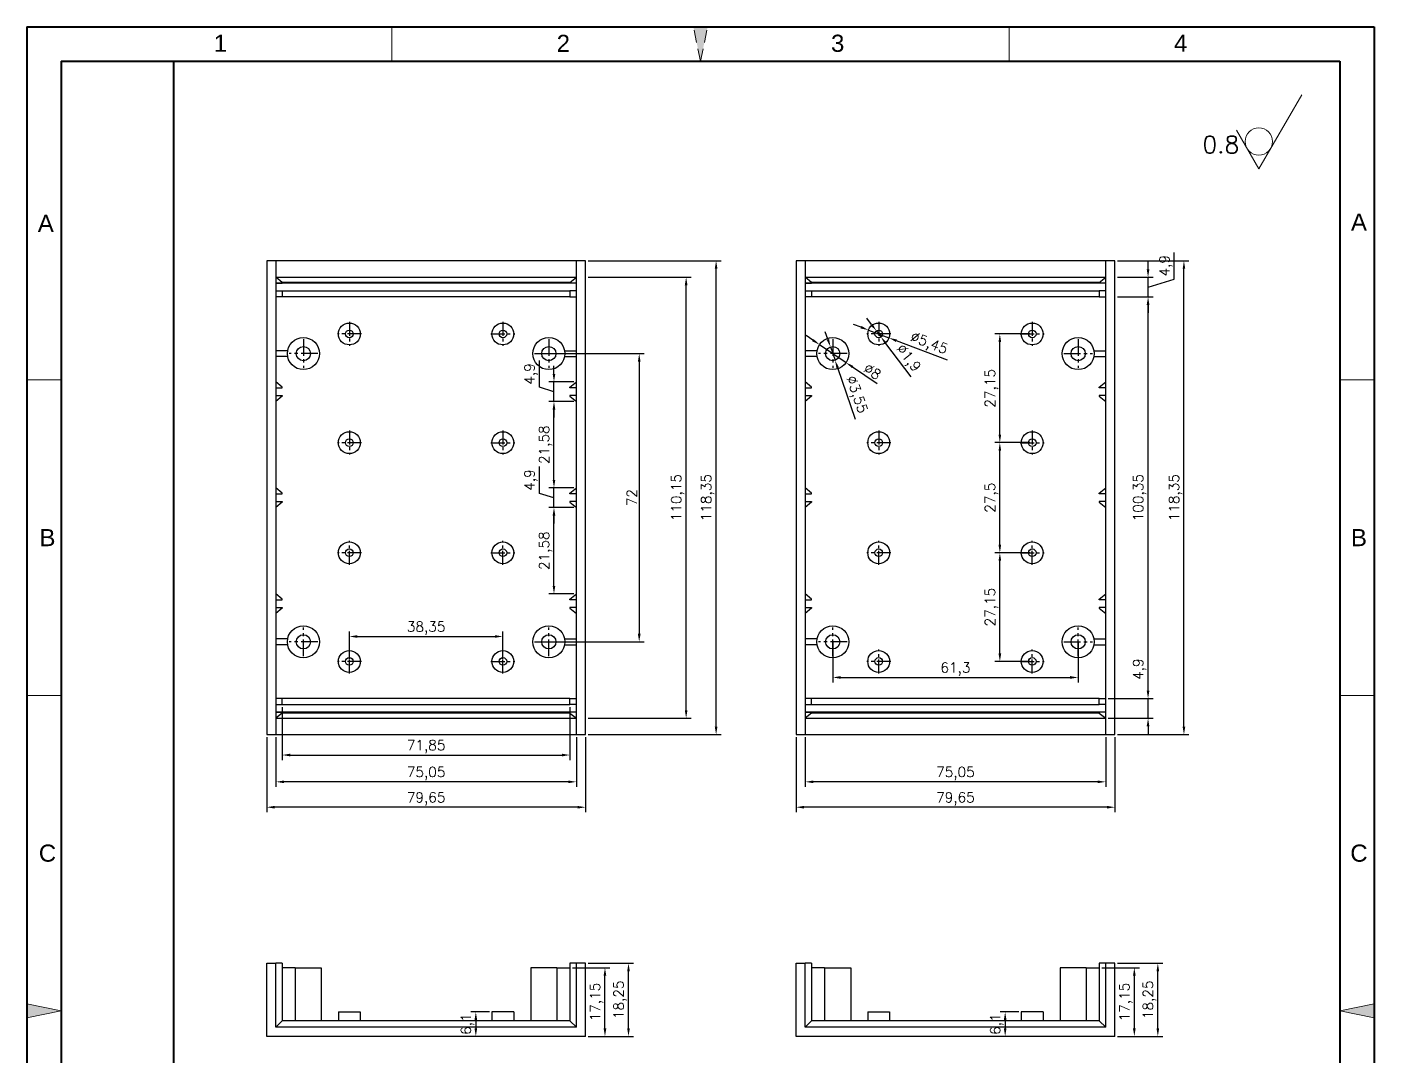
# Model space of a CAD drawing. Header units: millimetres. Extents: x 30172 to 30508, y -471 to 20.
# Drawn here: x 30171.6 to 30508.1, y -236.8 to 20.3 of the extents above; entities that cross this region are included whole.
import ezdxf
from ezdxf.enums import TextEntityAlignment as Align

# ---------------------------------------------------------------- set-up
doc = ezdxf.new("R2010")
doc.units = ezdxf.units.MM
for name, pattern in [('ACAD_ISO10W100', [18, 12, -3, 0, -3]), ('CENTER', [50.8, 31.75, -6.35, 6.35, -6.35]), ('HIDDEN2', [4.7625, 3.175, -1.5875])]:
    doc.linetypes.add(name, pattern=pattern)
for name, color, linetype, lineweight in [('dim', 82, 'Continuous', 9), ('图层1', 7, 'ACAD_ISO10W100', 15), ('图层4', 7, 'Continuous', 40), ('图层5', 7, 'HIDDEN2', 15), ('细实线', 3, 'Continuous', 18)]:
    doc.layers.add(name, color=color, linetype=linetype, lineweight=lineweight)
doc.layers.add('尺寸线', color=7, linetype='Continuous')
doc.styles.get("Standard").update_dxf_attribs({"font": 'txt', "bigfont": 'gbcbig.shx'})
doc.styles.add('样式 3', font='arial.ttf', dxfattribs={"height": 3.8})
doc.dimstyles.new('ISO-25', dxfattribs={"dimtxt": 2.5, "dimasz": 2.5, "dimexe": 1.25, "dimexo": 0.625, "dimtad": 1, "dimtxsty": 'Standard', "dimcen": 2.5, "dimadec": 0, "dimazin": 0, "dimtfac": 1, "dimtmove": 0, "dimatfit": 3, "dimfxl": 0, "dimarcsym": 0})

# ---------------------------------------------------------------- blocks, each defined once
blk = doc.blocks.new('*D2225')
at = {"layer": 'Defpoints', "color": 0, "transparency": 16777216}
for p in [(30311.17, -38.16), (30343.78, -38.16), (30311.17, -156.51)]:
    blk.add_point(p, dxfattribs=at)
at = {"layer": 'dim', "color": 0, "lineweight": -2, "transparency": 16777216}
for p, q in [((30311.8, -38.16), (30345.03, -38.16)), ((30343.78, -154.51), (30343.78, -40.16)), ((30311.8, -156.51), (30345.03, -156.51))]:
    blk.add_line(p, q, dxfattribs=at)
at = {"layer": 'dim', "color": 0, "transparency": 16777216}
for points in [[(30343.44, -40.16), (30344.11, -40.16), (30343.78, -38.16)], [(30343.44, -154.51), (30344.11, -154.51), (30343.78, -156.51)]]:
    blk.add_solid(points, dxfattribs=at)
at = {"layer": 'dim', "color": 0, "transparency": 16777216, "insert": (30341.69, -97.33), "char_height": 2.5, "attachment_point": 5, "rotation": 90}
blk.add_mtext('118,35', dxfattribs=at)
blk = doc.blocks.new('*D2230')
at = {"layer": 'Defpoints', "color": 0, "transparency": 16777216}
for p in [(30231.52, -156.51), (30311.17, -156.51), (30231.52, -174.64)]:
    blk.add_point(p, dxfattribs=at)
at = {"layer": 'dim', "color": 0, "lineweight": -2, "transparency": 16777216}
for p, q in [((30231.52, -157.13), (30231.52, -175.89)), ((30311.17, -157.13), (30311.17, -175.89)), ((30309.17, -174.64), (30233.52, -174.64))]:
    blk.add_line(p, q, dxfattribs=at)
at = {"layer": 'dim', "color": 0, "transparency": 16777216}
for points in [[(30233.52, -174.31), (30233.52, -174.98), (30231.52, -174.64)], [(30309.17, -174.31), (30309.17, -174.98), (30311.17, -174.64)]]:
    blk.add_solid(points, dxfattribs=at)
at = {"layer": 'dim', "color": 0, "transparency": 16777216, "insert": (30271.35, -172.56), "char_height": 2.5, "attachment_point": 5}
blk.add_mtext('79,65', dxfattribs=at)
blk = doc.blocks.new('*D2231')
at = {"layer": 'Defpoints', "color": 0, "transparency": 16777216}
for p in [(30233.82, -156.51), (30308.87, -156.51), (30233.82, -168.3)]:
    blk.add_point(p, dxfattribs=at)
at = {"layer": 'dim', "color": 0, "lineweight": -2, "transparency": 16777216}
for p, q in [((30233.82, -157.13), (30233.82, -169.55)), ((30308.87, -157.13), (30308.87, -169.55)), ((30306.87, -168.3), (30235.82, -168.3))]:
    blk.add_line(p, q, dxfattribs=at)
at = {"layer": 'dim', "color": 0, "transparency": 16777216}
for points in [[(30235.82, -167.97), (30235.82, -168.63), (30233.82, -168.3)], [(30306.87, -167.97), (30306.87, -168.63), (30308.87, -168.3)]]:
    blk.add_solid(points, dxfattribs=at)
at = {"layer": 'dim', "color": 0, "transparency": 16777216, "insert": (30271.35, -166.22), "char_height": 2.5, "attachment_point": 5}
blk.add_mtext('75,05', dxfattribs=at)
blk = doc.blocks.new('*D2234')
at = {"layer": 'Defpoints', "color": 0, "transparency": 16777216}
for p in [(30311.17, -213.63), (30321.89, -213.63), (30311.17, -231.88)]:
    blk.add_point(p, dxfattribs=at)
at = {"layer": 'dim', "color": 0, "lineweight": -2, "transparency": 16777216}
for p, q in [((30311.8, -213.63), (30323.14, -213.63)), ((30321.89, -229.88), (30321.89, -215.63)), ((30311.8, -231.88), (30323.14, -231.88))]:
    blk.add_line(p, q, dxfattribs=at)
at = {"layer": 'dim', "color": 0, "transparency": 16777216}
for points in [[(30321.56, -215.63), (30322.23, -215.63), (30321.89, -213.63)], [(30321.56, -229.88), (30322.23, -229.88), (30321.89, -231.88)]]:
    blk.add_solid(points, dxfattribs=at)
at = {"layer": 'dim', "color": 0, "transparency": 16777216, "insert": (30319.81, -222.75), "char_height": 2.5, "attachment_point": 5, "rotation": 90}
blk.add_mtext('18,25', dxfattribs=at)
blk = doc.blocks.new('*D2235')
at = {"layer": 'Defpoints', "color": 0, "transparency": 16777216}
for p in [(30307.27, -214.73), (30316.02, -214.73), (30311.17, -231.88)]:
    blk.add_point(p, dxfattribs=at)
at = {"layer": 'dim', "color": 0, "lineweight": -2, "transparency": 16777216}
for p, q in [((30307.9, -214.73), (30317.27, -214.73)), ((30316.02, -229.88), (30316.02, -216.73)), ((30311.8, -231.88), (30317.27, -231.88))]:
    blk.add_line(p, q, dxfattribs=at)
at = {"layer": 'dim', "color": 0, "transparency": 16777216}
for points in [[(30315.68, -216.73), (30316.35, -216.73), (30316.02, -214.73)], [(30315.68, -229.88), (30316.35, -229.88), (30316.02, -231.88)]]:
    blk.add_solid(points, dxfattribs=at)
at = {"layer": 'dim', "color": 0, "transparency": 16777216, "insert": (30313.93, -223.3), "char_height": 2.5, "attachment_point": 5, "rotation": 90}
blk.add_mtext('17,15', dxfattribs=at)
blk = doc.blocks.new('*D2236')
at = {"layer": 'Defpoints', "color": 0, "transparency": 16777216}
for p in [(30287.8, -225.78), (30283.76, -231.88), (30287.8, -231.88)]:
    blk.add_point(p, dxfattribs=at)
at = {"layer": 'dim', "color": 0, "lineweight": -2, "transparency": 16777216}
for p, q in [((30287.17, -225.78), (30282.51, -225.78)), ((30283.76, -227.78), (30283.76, -229.88)), ((30287.17, -231.88), (30282.51, -231.88))]:
    blk.add_line(p, q, dxfattribs=at)
at = {"layer": 'dim', "color": 0, "transparency": 16777216}
for points in [[(30283.43, -227.78), (30284.09, -227.78), (30283.76, -225.78)], [(30283.43, -229.88), (30284.09, -229.88), (30283.76, -231.88)]]:
    blk.add_solid(points, dxfattribs=at)
at = {"layer": 'dim', "color": 0, "transparency": 16777216, "insert": (30281.68, -228.83), "char_height": 2.5, "attachment_point": 5, "rotation": 90}
blk.add_mtext('6,1', dxfattribs=at)
blk = doc.blocks.new('*D2268')
at = {"layer": 'Defpoints', "color": 0, "transparency": 16777216}
for p in [(30443.39, -38.16), (30460.63, -38.16), (30443.39, -156.51)]:
    blk.add_point(p, dxfattribs=at)
at = {"layer": 'dim', "color": 0, "lineweight": -2, "transparency": 16777216}
for p, q in [((30444.01, -38.16), (30461.88, -38.16)), ((30460.63, -154.51), (30460.63, -40.16)), ((30444.01, -156.51), (30461.88, -156.51))]:
    blk.add_line(p, q, dxfattribs=at)
at = {"layer": 'dim', "color": 0, "transparency": 16777216}
for points in [[(30460.3, -40.16), (30460.96, -40.16), (30460.63, -38.16)], [(30460.3, -154.51), (30460.96, -154.51), (30460.63, -156.51)]]:
    blk.add_solid(points, dxfattribs=at)
at = {"layer": 'dim', "color": 0, "transparency": 16777216, "insert": (30458.55, -97.33), "char_height": 2.5, "attachment_point": 5, "rotation": 90}
blk.add_mtext('118,35', dxfattribs=at)
blk = doc.blocks.new('*D2265')
at = {"layer": 'Defpoints', "color": 0, "transparency": 16777216}
for p in [(30414.65, -111.08), (30422.74, -111.08), (30422.74, -138.23)]:
    blk.add_point(p, dxfattribs=at)
at = {"layer": 'dim', "color": 0, "lineweight": -2, "transparency": 16777216}
for p, q in [((30422.11, -111.08), (30413.4, -111.08)), ((30414.65, -136.23), (30414.65, -113.08)), ((30422.11, -138.23), (30413.4, -138.23))]:
    blk.add_line(p, q, dxfattribs=at)
at = {"layer": 'dim', "color": 0, "transparency": 16777216}
for points in [[(30414.32, -113.08), (30414.98, -113.08), (30414.65, -111.08)], [(30414.32, -136.23), (30414.98, -136.23), (30414.65, -138.23)]]:
    blk.add_solid(points, dxfattribs=at)
at = {"layer": 'dim', "color": 0, "transparency": 16777216, "insert": (30412.57, -124.66), "char_height": 2.5, "attachment_point": 5, "rotation": 90}
blk.add_mtext('27,15', dxfattribs=at)
blk = doc.blocks.new('*D2269')
at = {"layer": 'Defpoints', "color": 0, "transparency": 16777216}
for p in [(30363.74, -156.51), (30443.39, -156.51), (30363.74, -174.64)]:
    blk.add_point(p, dxfattribs=at)
at = {"layer": 'dim', "color": 0, "lineweight": -2, "transparency": 16777216}
for p, q in [((30363.74, -157.13), (30363.74, -175.89)), ((30443.39, -157.13), (30443.39, -175.89)), ((30441.39, -174.64), (30365.74, -174.64))]:
    blk.add_line(p, q, dxfattribs=at)
at = {"layer": 'dim', "color": 0, "transparency": 16777216}
for points in [[(30365.74, -174.31), (30365.74, -174.98), (30363.74, -174.64)], [(30441.39, -174.31), (30441.39, -174.98), (30443.39, -174.64)]]:
    blk.add_solid(points, dxfattribs=at)
at = {"layer": 'dim', "color": 0, "transparency": 16777216, "insert": (30403.56, -172.56), "char_height": 2.5, "attachment_point": 5}
blk.add_mtext('79,65', dxfattribs=at)
blk = doc.blocks.new('*D2266')
at = {"layer": 'Defpoints', "color": 0, "transparency": 16777216}
for p in [(30366.04, -156.51), (30441.09, -156.51), (30366.04, -168.3)]:
    blk.add_point(p, dxfattribs=at)
at = {"layer": 'dim', "color": 0, "lineweight": -2, "transparency": 16777216}
for p, q in [((30366.04, -157.13), (30366.04, -169.55)), ((30441.09, -157.13), (30441.09, -169.55)), ((30439.09, -168.3), (30368.04, -168.3))]:
    blk.add_line(p, q, dxfattribs=at)
at = {"layer": 'dim', "color": 0, "transparency": 16777216}
for points in [[(30368.04, -167.97), (30368.04, -168.63), (30366.04, -168.3)], [(30439.09, -167.97), (30439.09, -168.63), (30441.09, -168.3)]]:
    blk.add_solid(points, dxfattribs=at)
at = {"layer": 'dim', "color": 0, "transparency": 16777216, "insert": (30403.56, -166.22), "char_height": 2.5, "attachment_point": 5}
blk.add_mtext('75,05', dxfattribs=at)
blk = doc.blocks.new('*D2267')
at = {"layer": 'Defpoints', "color": 0, "transparency": 16777216}
for p in [(30372.91, -132.71), (30434.21, -132.71), (30434.21, -142.23)]:
    blk.add_point(p, dxfattribs=at)
at = {"layer": 'dim', "color": 0, "lineweight": -2, "transparency": 16777216}
for p, q in [((30372.91, -133.33), (30372.91, -143.48)), ((30434.21, -133.33), (30434.21, -143.48)), ((30374.91, -142.23), (30432.21, -142.23))]:
    blk.add_line(p, q, dxfattribs=at)
at = {"layer": 'dim', "color": 0, "transparency": 16777216}
for points in [[(30374.91, -141.89), (30374.91, -142.56), (30372.91, -142.23)], [(30432.21, -141.89), (30432.21, -142.56), (30434.21, -142.23)]]:
    blk.add_solid(points, dxfattribs=at)
at = {"layer": 'dim', "color": 0, "transparency": 16777216, "insert": (30403.56, -140.14), "char_height": 2.5, "attachment_point": 5}
blk.add_mtext('61,3', dxfattribs=at)
blk = doc.blocks.new('*D2270')
at = {"layer": 'Defpoints', "color": 0, "transparency": 16777216}
for p in [(30443.39, -213.63), (30454.11, -213.63), (30443.39, -231.88)]:
    blk.add_point(p, dxfattribs=at)
at = {"layer": 'dim', "color": 0, "lineweight": -2, "transparency": 16777216}
for p, q in [((30444.01, -213.63), (30455.36, -213.63)), ((30454.11, -229.88), (30454.11, -215.63)), ((30444.01, -231.88), (30455.36, -231.88))]:
    blk.add_line(p, q, dxfattribs=at)
at = {"layer": 'dim', "color": 0, "transparency": 16777216}
for points in [[(30453.78, -215.63), (30454.44, -215.63), (30454.11, -213.63)], [(30453.78, -229.88), (30454.44, -229.88), (30454.11, -231.88)]]:
    blk.add_solid(points, dxfattribs=at)
at = {"layer": 'dim', "color": 0, "transparency": 16777216, "insert": (30452.03, -222.75), "char_height": 2.5, "attachment_point": 5, "rotation": 90}
blk.add_mtext('18,25', dxfattribs=at)
blk = doc.blocks.new('*D2271')
at = {"layer": 'Defpoints', "color": 0, "transparency": 16777216}
for p in [(30439.49, -214.73), (30448.24, -214.73), (30443.39, -231.88)]:
    blk.add_point(p, dxfattribs=at)
at = {"layer": 'dim', "color": 0, "lineweight": -2, "transparency": 16777216}
for p, q in [((30440.11, -214.73), (30449.49, -214.73)), ((30448.24, -229.88), (30448.24, -216.73)), ((30444.01, -231.88), (30449.49, -231.88))]:
    blk.add_line(p, q, dxfattribs=at)
at = {"layer": 'dim', "color": 0, "transparency": 16777216}
for points in [[(30447.9, -216.73), (30448.57, -216.73), (30448.24, -214.73)], [(30447.9, -229.88), (30448.57, -229.88), (30448.24, -231.88)]]:
    blk.add_solid(points, dxfattribs=at)
at = {"layer": 'dim', "color": 0, "transparency": 16777216, "insert": (30446.15, -223.3), "char_height": 2.5, "attachment_point": 5, "rotation": 90}
blk.add_mtext('17,15', dxfattribs=at)
blk = doc.blocks.new('*D2272')
at = {"layer": 'Defpoints', "color": 0, "transparency": 16777216}
for p in [(30420.01, -225.78), (30415.98, -231.88), (30420.01, -231.88)]:
    blk.add_point(p, dxfattribs=at)
at = {"layer": 'dim', "color": 0, "lineweight": -2, "transparency": 16777216}
for p, q in [((30419.39, -225.78), (30414.73, -225.78)), ((30415.98, -227.78), (30415.98, -229.88)), ((30419.39, -231.88), (30414.73, -231.88))]:
    blk.add_line(p, q, dxfattribs=at)
at = {"layer": 'dim', "color": 0, "transparency": 16777216}
for points in [[(30415.65, -227.78), (30416.31, -227.78), (30415.98, -225.78)], [(30415.65, -229.88), (30416.31, -229.88), (30415.98, -231.88)]]:
    blk.add_solid(points, dxfattribs=at)
at = {"layer": 'dim', "color": 0, "transparency": 16777216, "insert": (30413.9, -228.83), "char_height": 2.5, "attachment_point": 5, "rotation": 90}
blk.add_mtext('6,1', dxfattribs=at)
blk = doc.blocks.new('*D2369')
at = {"layer": 'Defpoints', "color": 0, "transparency": 16777216}
for p in [(30414.65, -83.58), (30422.74, -83.58), (30422.74, -111.08)]:
    blk.add_point(p, dxfattribs=at)
at = {"layer": 'dim', "color": 0, "lineweight": -2, "transparency": 16777216}
for p, q in [((30422.11, -83.58), (30413.4, -83.58)), ((30414.65, -109.08), (30414.65, -85.58)), ((30422.11, -111.08), (30413.4, -111.08))]:
    blk.add_line(p, q, dxfattribs=at)
at = {"layer": 'dim', "color": 0, "transparency": 16777216}
for points in [[(30414.32, -85.58), (30414.98, -85.58), (30414.65, -83.58)], [(30414.32, -109.08), (30414.98, -109.08), (30414.65, -111.08)]]:
    blk.add_solid(points, dxfattribs=at)
at = {"layer": 'dim', "color": 0, "transparency": 16777216, "insert": (30412.57, -97.33), "char_height": 2.5, "attachment_point": 5, "rotation": 90}
blk.add_mtext('27,5', dxfattribs=at)
blk = doc.blocks.new('*D2370')
at = {"layer": 'Defpoints', "color": 0, "transparency": 16777216}
for p in [(30414.65, -56.43), (30422.74, -56.43), (30422.74, -83.58)]:
    blk.add_point(p, dxfattribs=at)
at = {"layer": 'dim', "color": 0, "lineweight": -2, "transparency": 16777216}
for p, q in [((30422.11, -56.43), (30413.4, -56.43)), ((30414.65, -81.58), (30414.65, -58.43)), ((30422.11, -83.58), (30413.4, -83.58))]:
    blk.add_line(p, q, dxfattribs=at)
at = {"layer": 'dim', "color": 0, "transparency": 16777216}
for points in [[(30414.32, -58.43), (30414.98, -58.43), (30414.65, -56.43)], [(30414.32, -81.58), (30414.98, -81.58), (30414.65, -83.58)]]:
    blk.add_solid(points, dxfattribs=at)
at = {"layer": 'dim', "color": 0, "transparency": 16777216, "insert": (30412.57, -70.01), "char_height": 2.5, "attachment_point": 5, "rotation": 90}
blk.add_mtext('27,15', dxfattribs=at)
blk = doc.blocks.new('*D2371')
at = {"layer": 'Defpoints', "color": 0, "transparency": 16777216}
for p in [(30303.28, -99.78), (30308.87, -99.78), (30308.87, -121.36)]:
    blk.add_point(p, dxfattribs=at)
at = {"layer": 'dim', "color": 0, "lineweight": -2, "transparency": 16777216}
for p, q in [((30308.25, -99.78), (30302.03, -99.78)), ((30303.28, -119.36), (30303.28, -101.78)), ((30308.25, -121.36), (30302.03, -121.36))]:
    blk.add_line(p, q, dxfattribs=at)
at = {"layer": 'dim', "color": 0, "transparency": 16777216}
for points in [[(30302.95, -101.78), (30303.61, -101.78), (30303.28, -99.78)], [(30302.95, -119.36), (30303.61, -119.36), (30303.28, -121.36)]]:
    blk.add_solid(points, dxfattribs=at)
at = {"layer": 'dim', "color": 0, "transparency": 16777216, "insert": (30301.2, -110.57), "char_height": 2.5, "attachment_point": 5, "rotation": 90}
blk.add_mtext('21,58', dxfattribs=at)
blk = doc.blocks.new('*D2372')
at = {"layer": 'Defpoints', "color": 0, "transparency": 16777216}
for p in [(30303.28, -94.88), (30308.87, -94.88), (30308.87, -99.78)]:
    blk.add_point(p, dxfattribs=at)
at = {"layer": 'dim', "color": 0, "lineweight": -2, "transparency": 16777216}
for p, q in [((30299.63, -96.24), (30299.63, -89.57)), ((30303.28, -92.88), (30303.28, -90.88)), ((30303.28, -97.33), (30299.63, -96.24)), ((30308.25, -94.88), (30302.03, -94.88)), ((30303.28, -99.78), (30303.28, -94.88)), ((30303.28, -99.78), (30303.28, -94.88)), ((30308.25, -99.78), (30302.03, -99.78)), ((30303.28, -101.78), (30303.28, -103.78))]:
    blk.add_line(p, q, dxfattribs=at)
at = {"layer": 'dim', "color": 0, "transparency": 16777216}
for points in [[(30302.95, -92.88), (30303.61, -92.88), (30303.28, -94.88)], [(30302.95, -101.78), (30303.61, -101.78), (30303.28, -99.78)]]:
    blk.add_solid(points, dxfattribs=at)
at = {"layer": 'dim', "color": 0, "transparency": 16777216, "insert": (30297.55, -92.91), "char_height": 2.5, "attachment_point": 5, "rotation": 90}
blk.add_mtext('4,9', dxfattribs=at)
blk = doc.blocks.new('*D2373')
at = {"layer": 'Defpoints', "color": 0, "transparency": 16777216}
for p in [(30303.28, -73.31), (30308.87, -73.31), (30308.87, -94.88)]:
    blk.add_point(p, dxfattribs=at)
at = {"layer": 'dim', "color": 0, "lineweight": -2, "transparency": 16777216}
for p, q in [((30308.25, -73.31), (30302.03, -73.31)), ((30303.28, -92.88), (30303.28, -75.31)), ((30308.25, -94.88), (30302.03, -94.88))]:
    blk.add_line(p, q, dxfattribs=at)
at = {"layer": 'dim', "color": 0, "transparency": 16777216}
for points in [[(30302.95, -75.31), (30303.61, -75.31), (30303.28, -73.31)], [(30302.95, -92.88), (30303.61, -92.88), (30303.28, -94.88)]]:
    blk.add_solid(points, dxfattribs=at)
at = {"layer": 'dim', "color": 0, "transparency": 16777216, "insert": (30301.2, -84.1), "char_height": 2.5, "attachment_point": 5, "rotation": 90}
blk.add_mtext('21,58', dxfattribs=at)
blk = doc.blocks.new('*D2374')
at = {"layer": 'Defpoints', "color": 0, "transparency": 16777216}
for p in [(30303.28, -68.41), (30308.87, -68.41), (30308.87, -73.31)]:
    blk.add_point(p, dxfattribs=at)
at = {"layer": 'dim', "color": 0, "lineweight": -2, "transparency": 16777216}
for p, q in [((30299.63, -69.76), (30299.63, -63.1)), ((30303.28, -66.41), (30303.28, -64.41)), ((30303.28, -70.86), (30299.63, -69.76)), ((30308.25, -68.41), (30302.03, -68.41)), ((30303.28, -73.31), (30303.28, -68.41)), ((30303.28, -73.31), (30303.28, -68.41)), ((30308.25, -73.31), (30302.03, -73.31)), ((30303.28, -75.31), (30303.28, -77.31))]:
    blk.add_line(p, q, dxfattribs=at)
at = {"layer": 'dim', "color": 0, "transparency": 16777216}
for points in [[(30302.95, -66.41), (30303.61, -66.41), (30303.28, -68.41)], [(30302.95, -75.31), (30303.61, -75.31), (30303.28, -73.31)]]:
    blk.add_solid(points, dxfattribs=at)
at = {"layer": 'dim', "color": 0, "transparency": 16777216, "insert": (30297.55, -66.43), "char_height": 2.5, "attachment_point": 5, "rotation": 90}
blk.add_mtext('4,9', dxfattribs=at)
blk = doc.blocks.new('*D2375')
at = {"layer": 'Defpoints', "color": 0, "transparency": 16777216}
for p in [(30290.52, -131.99), (30252.17, -138.23), (30290.52, -138.23)]:
    blk.add_point(p, dxfattribs=at)
at = {"layer": 'dim', "color": 0, "lineweight": -2, "transparency": 16777216}
for p, q in [((30252.17, -137.61), (30252.17, -130.74)), ((30290.52, -137.61), (30290.52, -130.74)), ((30254.17, -131.99), (30288.52, -131.99))]:
    blk.add_line(p, q, dxfattribs=at)
at = {"layer": 'dim', "color": 0, "transparency": 16777216}
for points in [[(30254.17, -131.66), (30254.17, -132.33), (30252.17, -131.99)], [(30288.52, -131.66), (30288.52, -132.33), (30290.52, -131.99)]]:
    blk.add_solid(points, dxfattribs=at)
at = {"layer": 'dim', "color": 0, "transparency": 16777216, "insert": (30271.35, -129.91), "char_height": 2.5, "attachment_point": 5}
blk.add_mtext('38,35', dxfattribs=at)
blk = doc.blocks.new('*D2376')
at = {"layer": 'Defpoints', "color": 0, "transparency": 16777216}
for p in [(30311.17, -42.26), (30336.29, -42.26), (30311.17, -152.41)]:
    blk.add_point(p, dxfattribs=at)
at = {"layer": 'dim', "color": 0, "lineweight": -2, "transparency": 16777216}
for p, q in [((30311.8, -42.26), (30337.54, -42.26)), ((30336.29, -150.41), (30336.29, -44.26)), ((30311.8, -152.41), (30337.54, -152.41))]:
    blk.add_line(p, q, dxfattribs=at)
at = {"layer": 'dim', "color": 0, "transparency": 16777216}
for points in [[(30335.96, -44.26), (30336.63, -44.26), (30336.29, -42.26)], [(30335.96, -150.41), (30336.63, -150.41), (30336.29, -152.41)]]:
    blk.add_solid(points, dxfattribs=at)
at = {"layer": 'dim', "color": 0, "transparency": 16777216, "insert": (30334.21, -97.33), "char_height": 2.5, "attachment_point": 5, "rotation": 90}
blk.add_mtext('110,15', dxfattribs=at)
blk = doc.blocks.new('*D2377')
at = {"layer": 'Defpoints', "color": 0, "transparency": 16777216}
for p in [(30302, -61.33), (30302, -133.33), (30324.57, -133.33)]:
    blk.add_point(p, dxfattribs=at)
at = {"layer": 'dim', "color": 0, "lineweight": -2, "transparency": 16777216}
for p, q in [((30302.62, -61.33), (30325.82, -61.33)), ((30324.57, -63.33), (30324.57, -131.33)), ((30302.62, -133.33), (30325.82, -133.33))]:
    blk.add_line(p, q, dxfattribs=at)
at = {"layer": 'dim', "color": 0, "transparency": 16777216}
for points in [[(30324.24, -63.33), (30324.91, -63.33), (30324.57, -61.33)], [(30324.24, -131.33), (30324.91, -131.33), (30324.57, -133.33)]]:
    blk.add_solid(points, dxfattribs=at)
at = {"layer": 'dim', "color": 0, "transparency": 16777216, "insert": (30322.7, -97.33), "char_height": 2.5, "attachment_point": 5, "rotation": 90}
blk.add_mtext('72', dxfattribs=at)
blk = doc.blocks.new('*D2378')
at = {"layer": 'Defpoints', "color": 0, "transparency": 16777216}
for p in [(30235.42, -149.01), (30307.27, -149.01), (30307.27, -161.6)]:
    blk.add_point(p, dxfattribs=at)
at = {"layer": 'dim', "color": 0, "lineweight": -2, "transparency": 16777216}
for p, q in [((30235.42, -149.63), (30235.42, -162.85)), ((30307.27, -149.63), (30307.27, -162.85)), ((30237.42, -161.6), (30305.27, -161.6))]:
    blk.add_line(p, q, dxfattribs=at)
at = {"layer": 'dim', "color": 0, "transparency": 16777216}
for points in [[(30237.42, -161.27), (30237.42, -161.94), (30235.42, -161.6)], [(30305.27, -161.27), (30305.27, -161.94), (30307.27, -161.6)]]:
    blk.add_solid(points, dxfattribs=at)
at = {"layer": 'dim', "color": 0, "transparency": 16777216, "insert": (30271.35, -159.52), "char_height": 2.5, "attachment_point": 5}
blk.add_mtext('71,85', dxfattribs=at)
blk = doc.blocks.new('*D2379')
at = {"layer": 'Defpoints', "color": 0, "transparency": 16777216}
for p in [(30441.09, -147.51), (30451.67, -147.51), (30441.09, -152.41)]:
    blk.add_point(p, dxfattribs=at)
at = {"layer": 'dim', "color": 0, "lineweight": -2, "transparency": 16777216}
for p, q in [((30451.67, -145.51), (30451.67, -136.84)), ((30441.71, -147.51), (30452.92, -147.51)), ((30451.67, -152.41), (30451.67, -147.51)), ((30441.71, -152.41), (30452.92, -152.41)), ((30451.67, -154.41), (30451.67, -156.41))]:
    blk.add_line(p, q, dxfattribs=at)
at = {"layer": 'dim', "color": 0, "transparency": 16777216}
for points in [[(30451.33, -145.51), (30452, -145.51), (30451.67, -147.51)], [(30451.33, -154.41), (30452, -154.41), (30451.67, -152.41)]]:
    blk.add_solid(points, dxfattribs=at)
at = {"layer": 'dim', "color": 0, "transparency": 16777216, "insert": (30449.58, -140.17), "char_height": 2.5, "attachment_point": 5, "rotation": 90}
blk.add_mtext('4,9', dxfattribs=at)
blk = doc.blocks.new('*D2380')
at = {"layer": 'Defpoints', "color": 0, "transparency": 16777216}
for p in [(30443.39, -47.16), (30451.67, -47.16), (30441.09, -147.51)]:
    blk.add_point(p, dxfattribs=at)
at = {"layer": 'dim', "color": 0, "lineweight": -2, "transparency": 16777216}
for p, q in [((30444.01, -47.16), (30452.92, -47.16)), ((30451.67, -145.51), (30451.67, -49.16)), ((30441.71, -147.51), (30452.92, -147.51))]:
    blk.add_line(p, q, dxfattribs=at)
at = {"layer": 'dim', "color": 0, "transparency": 16777216}
for points in [[(30451.33, -49.16), (30452, -49.16), (30451.67, -47.16)], [(30451.33, -145.51), (30452, -145.51), (30451.67, -147.51)]]:
    blk.add_solid(points, dxfattribs=at)
at = {"layer": 'dim', "color": 0, "transparency": 16777216, "insert": (30449.58, -97.33), "char_height": 2.5, "attachment_point": 5, "rotation": 90}
blk.add_mtext('100,35', dxfattribs=at)
blk = doc.blocks.new('*D2381')
at = {"layer": 'Defpoints', "color": 0, "transparency": 16777216}
for p in [(30443.39, -42.26), (30451.67, -42.26), (30443.39, -47.16)]:
    blk.add_point(p, dxfattribs=at)
at = {"layer": 'dim', "color": 0, "lineweight": -2, "transparency": 16777216}
for p, q in [((30458.23, -42.74), (30458.23, -36.07)), ((30451.67, -40.26), (30451.67, -38.26)), ((30444.01, -42.26), (30452.92, -42.26)), ((30451.67, -47.16), (30451.67, -42.26)), ((30451.67, -47.16), (30451.67, -42.26)), ((30451.67, -44.71), (30458.23, -42.74)), ((30444.01, -47.16), (30452.92, -47.16)), ((30451.67, -49.16), (30451.67, -51.16))]:
    blk.add_line(p, q, dxfattribs=at)
at = {"layer": 'dim', "color": 0, "transparency": 16777216}
for points in [[(30451.33, -40.26), (30452, -40.26), (30451.67, -42.26)], [(30451.33, -49.16), (30452, -49.16), (30451.67, -47.16)]]:
    blk.add_solid(points, dxfattribs=at)
at = {"layer": 'dim', "color": 0, "transparency": 16777216, "insert": (30456.15, -39.41), "char_height": 2.5, "attachment_point": 5, "rotation": 90}
blk.add_mtext('4,9', dxfattribs=at)
blk = doc.blocks.new('*D2417')
at = {"layer": 'Defpoints', "color": 0, "transparency": 16777216}
for p in [(30369.6, -59.09), (30376.23, -63.57)]:
    blk.add_point(p, dxfattribs=at)
at = {"layer": 'dim', "color": 0, "lineweight": -2, "transparency": 16777216}
for p, q in [((30367.94, -57.97), (30366.29, -56.85)), ((30369.6, -59.09), (30376.23, -63.57)), ((30384.03, -68.85), (30377.88, -64.69))]:
    blk.add_line(p, q, dxfattribs=at)
at = {"layer": 'dim', "color": 0, "transparency": 16777216}
for points in [[(30368.13, -57.7), (30367.76, -58.25), (30369.6, -59.09)], [(30378.07, -64.42), (30377.7, -64.97), (30376.23, -63.57)]]:
    blk.add_solid(points, dxfattribs=at)
at = {"layer": 'dim', "color": 0, "transparency": 16777216, "insert": (30382.83, -65.78), "char_height": 2.5, "attachment_point": 5, "rotation": 325.9289}
blk.add_mtext('∅8', dxfattribs=at)
blk = doc.blocks.new('*D2418')
at = {"layer": 'Defpoints', "color": 0, "transparency": 16777216}
for p in [(30372.34, -59.65), (30373.49, -63.01)]:
    blk.add_point(p, dxfattribs=at)
at = {"layer": 'dim', "color": 0, "lineweight": -2, "transparency": 16777216}
for p, q in [((30371.69, -57.76), (30371.04, -55.87)), ((30372.34, -59.65), (30373.49, -63.01)), ((30378.59, -77.83), (30374.14, -64.9))]:
    blk.add_line(p, q, dxfattribs=at)
at = {"layer": 'dim', "color": 0, "transparency": 16777216}
for points in [[(30372, -57.65), (30371.37, -57.87), (30372.34, -59.65)], [(30374.46, -64.79), (30373.83, -65.01), (30373.49, -63.01)]]:
    blk.add_solid(points, dxfattribs=at)
at = {"layer": 'dim', "color": 0, "transparency": 16777216, "insert": (30378.66, -71.63), "char_height": 2.5, "attachment_point": 5, "rotation": 288.9796}
blk.add_mtext('∅3,55', dxfattribs=at)
blk = doc.blocks.new('*D2419')
at = {"layer": 'Defpoints', "color": 0, "transparency": 16777216}
for p in [(30381.84, -55.46), (30386.94, -57.4)]:
    blk.add_point(p, dxfattribs=at)
at = {"layer": 'dim', "color": 0, "lineweight": -2, "transparency": 16777216}
for p, q in [((30379.97, -54.75), (30378.11, -54.04)), ((30381.84, -55.46), (30386.94, -57.4)), ((30401.57, -62.99), (30388.8, -58.12))]:
    blk.add_line(p, q, dxfattribs=at)
at = {"layer": 'dim', "color": 0, "transparency": 16777216}
for points in [[(30380.09, -54.44), (30379.86, -55.06), (30381.84, -55.46)], [(30388.92, -57.81), (30388.69, -58.43), (30386.94, -57.4)]]:
    blk.add_solid(points, dxfattribs=at)
at = {"layer": 'dim', "color": 0, "transparency": 16777216, "insert": (30396.87, -58.96), "char_height": 2.5, "attachment_point": 5, "rotation": 339.1194}
blk.add_mtext('∅5,45', dxfattribs=at)
blk = doc.blocks.new('*D2420')
at = {"layer": 'Defpoints', "color": 0, "transparency": 16777216}
for p in [(30383.82, -55.67), (30384.96, -57.19)]:
    blk.add_point(p, dxfattribs=at)
at = {"layer": 'dim', "color": 0, "lineweight": -2, "transparency": 16777216}
for p, q in [((30382.61, -54.08), (30381.41, -52.48)), ((30383.82, -55.67), (30384.96, -57.19)), ((30392.49, -67.17), (30386.17, -58.79))]:
    blk.add_line(p, q, dxfattribs=at)
at = {"layer": 'dim', "color": 0, "transparency": 16777216}
for points in [[(30382.88, -53.88), (30382.35, -54.28), (30383.82, -55.67)], [(30386.43, -58.59), (30385.9, -58.99), (30384.96, -57.19)]]:
    blk.add_solid(points, dxfattribs=at)
at = {"layer": 'dim', "color": 0, "transparency": 16777216, "insert": (30391.64, -62.59), "char_height": 2.5, "attachment_point": 5, "rotation": 307.0282}
blk.add_mtext('∅1,9', dxfattribs=at)

msp = doc.modelspace()

# ---------------------------------------------------------------- hatches: boundary and pattern name
at = {"layer": '图层1'}
for points in [[(30180.208, -225.505), (30171.642, -223.742), (30171.642, -227.268)], [(30499.55, -225.505), (30508.116, -223.742), (30508.116, -227.268)]]:
    msp.add_hatch(color=0, dxfattribs=at).paths.add_polyline_path(points)
at = {"layer": '图层5'}
msp.add_hatch(color=0, dxfattribs=at).paths.add_polyline_path([(30339.879, 11.688), (30338.116, 20.254), (30341.642, 20.254)])

# ---------------------------------------------------------------- linework, layer by layer
for p, q in [((30311.171, -38.158), (30231.521, -38.158)), ((30231.521, -38.158), (30231.521, -156.508)), ((30233.821, -38.158), (30233.821, -156.508)), ((30308.871, -156.508), (30308.871, -38.158)), ((30311.171, -156.508), (30311.171, -38.158)), ((30443.389, -38.158), (30363.739, -38.158)), ((30363.739, -38.158), (30363.739, -156.508)), ((30366.039, -38.158), (30366.039, -156.508)), ((30441.089, -156.508), (30441.089, -38.158)), ((30443.389, -156.508), (30443.389, -38.158)), ((30235.421, -43.558), (30233.821, -42.258)), ((30233.821, -42.258), (30308.871, -42.258)), ((30235.421, -43.758), (30235.421, -43.558)), ((30307.271, -43.558), (30235.421, -43.558)), ((30307.271, -43.558), (30308.871, -42.258)), ((30307.271, -43.758), (30307.271, -43.558)), ((30367.639, -43.558), (30366.039, -42.258)), ((30366.039, -42.258), (30441.089, -42.258)), ((30367.639, -43.758), (30367.639, -43.558)), ((30439.489, -43.558), (30367.639, -43.558)), ((30439.489, -43.558), (30441.089, -42.258)), ((30439.489, -43.758), (30439.489, -43.558)), ((30233.821, -43.758), (30235.421, -43.758)), ((30307.271, -43.758), (30233.821, -43.758)), ((30233.821, -45.658), (30235.421, -45.658)), ((30233.821, -45.658), (30307.271, -45.658)), ((30235.421, -45.658), (30235.421, -47.158)), ((30308.871, -43.758), (30307.271, -43.758)), ((30308.871, -45.658), (30307.271, -45.658)), ((30307.271, -45.658), (30307.271, -47.158)), ((30366.039, -43.758), (30367.639, -43.758)), ((30439.489, -43.758), (30366.039, -43.758)), ((30366.039, -45.658), (30367.639, -45.658)), ((30366.039, -45.658), (30439.489, -45.658)), ((30367.639, -45.658), (30367.639, -47.158)), ((30441.089, -43.758), (30439.489, -43.758)), ((30441.089, -45.658), (30439.489, -45.658)), ((30439.489, -45.658), (30439.489, -47.158)), ((30235.421, -47.158), (30233.821, -47.158)), ((30307.271, -47.158), (30233.821, -47.158)), ((30307.271, -47.158), (30308.871, -47.158)), ((30367.639, -47.158), (30366.039, -47.158)), ((30439.489, -47.158), (30366.039, -47.158)), ((30439.489, -47.158), (30441.089, -47.158)), ((30236.762, -60.608), (30233.821, -60.608)), ((30236.762, -62.058), (30233.821, -62.058)), ((30305.929, -60.608), (30308.871, -60.608)), ((30305.929, -62.058), (30308.871, -62.058)), ((30368.981, -60.608), (30366.039, -60.608)), ((30368.981, -62.058), (30366.039, -62.058)), ((30438.148, -60.608), (30441.089, -60.608)), ((30438.148, -62.058), (30441.089, -62.058)), ((30235.421, -69.708), (30233.821, -68.408)), ((30233.821, -69.908), (30235.421, -69.908)), ((30235.421, -69.908), (30235.421, -69.708)), ((30307.271, -69.708), (30308.871, -68.408)), ((30307.271, -69.908), (30307.271, -69.708)), ((30308.871, -69.908), (30307.271, -69.908)), ((30367.639, -69.708), (30366.039, -68.408)), ((30366.039, -69.908), (30367.639, -69.908)), ((30367.639, -69.908), (30367.639, -69.708)), ((30439.489, -69.708), (30441.089, -68.408)), ((30439.489, -69.908), (30439.489, -69.708)), ((30441.089, -69.908), (30439.489, -69.908)), ((30233.821, -71.808), (30235.421, -71.808)), ((30235.421, -72.008), (30233.821, -73.308)), ((30235.421, -71.808), (30235.421, -72.008)), ((30308.871, -71.808), (30307.271, -71.808)), ((30307.271, -71.808), (30307.271, -72.008)), ((30307.271, -72.008), (30308.871, -73.308)), ((30366.039, -71.808), (30367.639, -71.808)), ((30367.639, -72.008), (30366.039, -73.308)), ((30367.639, -71.808), (30367.639, -72.008)), ((30441.089, -71.808), (30439.489, -71.808)), ((30439.489, -71.808), (30439.489, -72.008)), ((30439.489, -72.008), (30441.089, -73.308)), ((30235.421, -96.183), (30233.821, -94.883)), ((30233.821, -96.383), (30235.421, -96.383)), ((30235.421, -96.383), (30235.421, -96.183)), ((30307.271, -96.183), (30308.871, -94.883)), ((30307.271, -96.383), (30307.271, -96.183)), ((30308.871, -96.383), (30307.271, -96.383)), ((30367.639, -96.183), (30366.039, -94.883)), ((30366.039, -96.383), (30367.639, -96.383)), ((30367.639, -96.383), (30367.639, -96.183)), ((30439.489, -96.183), (30441.089, -94.883)), ((30439.489, -96.383), (30439.489, -96.183)), ((30441.089, -96.383), (30439.489, -96.383)), ((30233.821, -98.283), (30235.421, -98.283)), ((30235.421, -98.483), (30233.821, -99.783)), ((30235.421, -98.283), (30235.421, -98.483)), ((30308.871, -98.283), (30307.271, -98.283)), ((30307.271, -98.283), (30307.271, -98.483)), ((30307.271, -98.483), (30308.871, -99.783)), ((30366.039, -98.283), (30367.639, -98.283)), ((30367.639, -98.483), (30366.039, -99.783)), ((30367.639, -98.283), (30367.639, -98.483)), ((30441.089, -98.283), (30439.489, -98.283)), ((30439.489, -98.283), (30439.489, -98.483)), ((30439.489, -98.483), (30441.089, -99.783)), ((30235.421, -122.658), (30233.821, -121.358)), ((30233.821, -122.858), (30235.421, -122.858)), ((30235.421, -122.858), (30235.421, -122.658)), ((30307.271, -122.658), (30308.871, -121.358)), ((30307.271, -122.858), (30307.271, -122.658)), ((30308.871, -122.858), (30307.271, -122.858)), ((30367.639, -122.658), (30366.039, -121.358)), ((30366.039, -122.858), (30367.639, -122.858)), ((30367.639, -122.858), (30367.639, -122.658)), ((30439.489, -122.658), (30441.089, -121.358)), ((30439.489, -122.858), (30439.489, -122.658)), ((30441.089, -122.858), (30439.489, -122.858)), ((30233.821, -124.758), (30235.421, -124.758)), ((30235.421, -124.958), (30233.821, -126.258)), ((30235.421, -124.758), (30235.421, -124.958)), ((30308.871, -124.758), (30307.271, -124.758)), ((30307.271, -124.758), (30307.271, -124.958)), ((30307.271, -124.958), (30308.871, -126.258)), ((30366.039, -124.758), (30367.639, -124.758)), ((30367.639, -124.958), (30366.039, -126.258)), ((30367.639, -124.758), (30367.639, -124.958)), ((30441.089, -124.758), (30439.489, -124.758)), ((30439.489, -124.758), (30439.489, -124.958)), ((30439.489, -124.958), (30441.089, -126.258)), ((30236.762, -132.608), (30233.821, -132.608)), ((30236.762, -134.058), (30233.821, -134.058)), ((30305.929, -132.608), (30308.871, -132.608)), ((30305.929, -134.058), (30308.871, -134.058)), ((30368.981, -132.608), (30366.039, -132.608)), ((30368.981, -134.058), (30366.039, -134.058)), ((30438.148, -132.608), (30441.089, -132.608)), ((30438.148, -134.058), (30441.089, -134.058)), ((30235.421, -147.508), (30233.821, -147.508)), ((30307.271, -147.508), (30233.821, -147.508)), ((30235.421, -149.008), (30235.421, -147.508)), ((30307.271, -149.008), (30307.271, -147.508)), ((30307.271, -147.508), (30308.871, -147.508)), ((30367.639, -147.508), (30366.039, -147.508)), ((30439.489, -147.508), (30366.039, -147.508)), ((30367.639, -149.008), (30367.639, -147.508)), ((30439.489, -149.008), (30439.489, -147.508)), ((30439.489, -147.508), (30441.089, -147.508)), ((30233.821, -149.008), (30235.421, -149.008)), ((30233.821, -150.908), (30235.421, -150.908)), ((30307.271, -150.908), (30233.821, -150.908)), ((30235.421, -151.108), (30233.821, -152.408)), ((30235.421, -149.008), (30307.271, -149.008)), ((30235.421, -150.908), (30235.421, -151.108)), ((30307.271, -151.108), (30235.421, -151.108)), ((30308.871, -149.008), (30307.271, -149.008)), ((30308.871, -150.908), (30307.271, -150.908)), ((30307.271, -150.908), (30307.271, -151.108)), ((30307.271, -151.108), (30308.871, -152.408)), ((30366.039, -149.008), (30367.639, -149.008)), ((30366.039, -150.908), (30367.639, -150.908)), ((30439.489, -150.908), (30366.039, -150.908)), ((30367.639, -151.108), (30366.039, -152.408)), ((30367.639, -149.008), (30439.489, -149.008)), ((30367.639, -150.908), (30367.639, -151.108)), ((30439.489, -151.108), (30367.639, -151.108)), ((30441.089, -149.008), (30439.489, -149.008)), ((30441.089, -150.908), (30439.489, -150.908)), ((30439.489, -150.908), (30439.489, -151.108)), ((30439.489, -151.108), (30441.089, -152.408)), ((30233.821, -152.408), (30308.871, -152.408)), ((30366.039, -152.408), (30441.089, -152.408)), ((30231.521, -156.508), (30311.171, -156.508)), ((30363.739, -156.508), (30443.389, -156.508)), ((30231.521, -231.877), (30231.521, -213.627)), ((30231.521, -213.627), (30233.821, -213.627)), ((30233.821, -229.577), (30233.821, -213.627)), ((30235.421, -213.627), (30233.821, -213.627)), ((30235.421, -213.627), (30235.421, -227.977)), ((30238.671, -214.727), (30235.421, -214.727)), ((30238.671, -214.727), (30238.671, -227.977)), ((30238.671, -214.727), (30245.171, -214.727)), ((30245.171, -214.727), (30245.171, -227.977)), ((30297.521, -214.727), (30297.521, -227.977)), ((30304.021, -214.727), (30297.521, -214.727)), ((30304.021, -214.727), (30304.021, -227.977)), ((30304.021, -214.727), (30307.271, -214.727)), ((30307.271, -213.627), (30307.271, -227.977)), ((30308.871, -213.627), (30307.271, -213.627)), ((30311.171, -213.627), (30308.871, -213.627)), ((30308.871, -229.577), (30308.871, -213.627)), ((30311.171, -231.877), (30311.171, -213.627)), ((30363.739, -231.877), (30363.739, -213.627)), ((30363.739, -213.627), (30366.039, -213.627)), ((30366.039, -229.577), (30366.039, -213.627)), ((30367.639, -213.627), (30366.039, -213.627)), ((30367.639, -213.627), (30367.639, -227.977)), ((30370.889, -214.727), (30367.639, -214.727)), ((30370.889, -214.727), (30370.889, -227.977)), ((30370.889, -214.727), (30377.389, -214.727)), ((30377.389, -214.727), (30377.389, -227.977)), ((30429.739, -214.727), (30429.739, -227.977)), ((30436.239, -214.727), (30429.739, -214.727)), ((30436.239, -214.727), (30436.239, -227.977)), ((30436.239, -214.727), (30439.489, -214.727)), ((30439.489, -213.627), (30439.489, -227.977)), ((30441.089, -213.627), (30439.489, -213.627)), ((30443.389, -213.627), (30441.089, -213.627)), ((30441.089, -229.577), (30441.089, -213.627)), ((30443.389, -231.877), (30443.389, -213.627)), ((30235.421, -227.977), (30233.821, -229.577)), ((30307.271, -227.977), (30235.421, -227.977)), ((30249.446, -225.777), (30249.446, -227.977)), ((30249.446, -225.777), (30254.896, -225.777)), ((30254.896, -225.777), (30254.896, -227.977)), ((30287.796, -225.777), (30287.796, -227.977)), ((30293.246, -225.777), (30287.796, -225.777)), ((30293.246, -225.777), (30293.246, -227.977)), ((30308.871, -229.577), (30307.271, -227.977)), ((30367.639, -227.977), (30366.039, -229.577)), ((30439.489, -227.977), (30367.639, -227.977)), ((30381.664, -225.777), (30381.664, -227.977)), ((30381.664, -225.777), (30387.114, -225.777)), ((30387.114, -225.777), (30387.114, -227.977)), ((30420.014, -225.777), (30420.014, -227.977)), ((30425.464, -225.777), (30420.014, -225.777)), ((30425.464, -225.777), (30425.464, -227.977)), ((30441.089, -229.577), (30439.489, -227.977)), ((30311.171, -231.877), (30231.521, -231.877)), ((30308.871, -229.577), (30233.821, -229.577)), ((30443.389, -231.877), (30363.739, -231.877)), ((30441.089, -229.577), (30366.039, -229.577))]:
    msp.add_line(p, q)
at = {"color": 1, "linetype": 'CENTER', "ltscale": 0.109}
for p, q in [((30252.171, -53.435), (30252.171, -59.43)), ((30290.521, -53.435), (30290.521, -59.43)), ((30384.389, -53.435), (30384.389, -59.43)), ((30422.739, -53.435), (30422.739, -59.43)), ((30255.168, -56.433), (30249.173, -56.433)), ((30287.523, -56.433), (30293.518, -56.433)), ((30387.387, -56.433), (30381.392, -56.433)), ((30419.742, -56.433), (30425.737, -56.433)), ((30252.171, -80.585), (30252.171, -86.58)), ((30290.521, -80.585), (30290.521, -86.58)), ((30384.389, -80.585), (30384.389, -86.58)), ((30422.739, -80.585), (30422.739, -86.58)), ((30255.168, -83.583), (30249.173, -83.583)), ((30287.523, -83.583), (30293.518, -83.583)), ((30387.387, -83.583), (30381.392, -83.583)), ((30419.742, -83.583), (30425.737, -83.583)), ((30252.171, -114.08), (30252.171, -108.085)), ((30290.521, -114.08), (30290.521, -108.085)), ((30384.389, -114.08), (30384.389, -108.085)), ((30422.739, -114.08), (30422.739, -108.085)), ((30255.168, -111.083), (30249.173, -111.083)), ((30287.523, -111.083), (30293.518, -111.083)), ((30387.387, -111.083), (30381.392, -111.083)), ((30419.742, -111.083), (30425.737, -111.083)), ((30252.171, -141.23), (30252.171, -135.235)), ((30290.521, -141.23), (30290.521, -135.235)), ((30384.389, -141.23), (30384.389, -135.235)), ((30422.739, -141.23), (30422.739, -135.235)), ((30255.168, -138.233), (30249.173, -138.233)), ((30287.523, -138.233), (30293.518, -138.233)), ((30387.387, -138.233), (30381.392, -138.233)), ((30419.742, -138.233), (30425.737, -138.233))]:
    msp.add_line(p, q, dxfattribs=at)
at = {"color": 1, "linetype": 'CENTER', "ltscale": 0.13}
for p, q in [((30240.696, -57.758), (30240.696, -64.908)), ((30301.996, -57.758), (30301.996, -64.908)), ((30372.914, -57.758), (30372.914, -64.908)), ((30434.214, -57.758), (30434.214, -64.908)), ((30244.271, -61.333), (30237.121, -61.333)), ((30298.421, -61.333), (30305.571, -61.333)), ((30376.489, -61.333), (30369.339, -61.333)), ((30430.639, -61.333), (30437.789, -61.333)), ((30240.696, -136.908), (30240.696, -129.758)), ((30301.996, -136.908), (30301.996, -129.758)), ((30372.914, -136.908), (30372.914, -129.758)), ((30434.214, -136.908), (30434.214, -129.758)), ((30244.271, -133.333), (30237.121, -133.333)), ((30298.421, -133.333), (30305.571, -133.333)), ((30376.489, -133.333), (30369.339, -133.333)), ((30430.639, -133.333), (30437.789, -133.333))]:
    msp.add_line(p, q, dxfattribs=at)
for centre, radius in [((30252.171, -56.433), 2.725), ((30290.521, -56.433), 2.725), ((30384.389, -56.433), 2.725), ((30422.739, -56.433), 2.725), ((30252.171, -56.433), 0.95), ((30290.521, -56.433), 0.95), ((30384.389, -56.433), 0.95), ((30422.739, -56.433), 0.95), ((30240.696, -61.333), 4), ((30240.696, -61.333), 1.775), ((30301.996, -61.333), 4), ((30301.996, -61.333), 1.775), ((30372.914, -61.333), 4), ((30372.914, -61.333), 1.775), ((30434.214, -61.333), 4), ((30434.214, -61.333), 1.775), ((30252.171, -83.583), 2.725), ((30252.171, -83.583), 0.95), ((30290.521, -83.583), 2.725), ((30290.521, -83.583), 0.95), ((30384.389, -83.583), 2.725), ((30384.389, -83.583), 0.95), ((30422.739, -83.583), 2.725), ((30422.739, -83.583), 0.95), ((30252.171, -111.083), 2.725), ((30252.171, -111.083), 0.95), ((30290.521, -111.083), 2.725), ((30290.521, -111.083), 0.95), ((30384.389, -111.083), 2.725), ((30384.389, -111.083), 0.95), ((30422.739, -111.083), 2.725), ((30422.739, -111.083), 0.95), ((30240.696, -133.333), 4), ((30301.996, -133.333), 4), ((30372.914, -133.333), 4), ((30434.214, -133.333), 4), ((30240.696, -133.333), 1.775), ((30301.996, -133.333), 1.775), ((30372.914, -133.333), 1.775), ((30434.214, -133.333), 1.775), ((30252.171, -138.233), 2.725), ((30252.171, -138.233), 0.95), ((30290.521, -138.233), 2.725), ((30290.521, -138.233), 0.95), ((30384.389, -138.233), 2.725), ((30384.389, -138.233), 0.95), ((30422.739, -138.233), 2.725), ((30422.739, -138.233), 0.95)]:
    msp.add_circle(centre, radius)
at = {"layer": '图层1', "color": 0}
for p, q in [((30262.785, 11.688), (30262.785, 20.254)), ((30416.973, 11.688), (30416.973, 20.254)), ((30180.208, -67.89), (30171.642, -67.89)), ((30508.116, -67.89), (30499.55, -67.89)), ((30180.208, -146.698), (30171.642, -146.698)), ((30508.116, -146.698), (30499.55, -146.698)), ((30180.208, -225.505), (30171.642, -223.742)), ((30499.55, -225.505), (30508.116, -223.742)), ((30180.208, -225.505), (30171.642, -227.268)), ((30499.55, -225.505), (30508.116, -227.268))]:
    msp.add_line(p, q, dxfattribs=at)
at = {"layer": '图层4', "color": 0}
msp.add_line((30208.324, -462.699), (30208.324, 11.688), dxfattribs=at)
at = {"layer": '图层5', "color": 0}
for q in [(30338.116, 20.254), (30341.642, 20.254)]:
    msp.add_line((30339.879, 11.688), q, dxfattribs=at)
at = {"layer": '尺寸线', "color": 0, "lineweight": 40}
for p, q in [((30171.642, 20.254), (30508.116, 20.254)), ((30171.642, 20.254), (30171.642, -471.265)), ((30508.116, 20.254), (30508.116, -471.265)), ((30180.208, 11.688), (30499.55, 11.688)), ((30180.208, 11.688), (30180.208, -462.699)), ((30499.55, 11.688), (30499.55, -462.699))]:
    msp.add_line(p, q, dxfattribs=at)
at = {"layer": '细实线', "color": 0}
for p, q in [((30479.351, -15.211), (30490.058, 3.334)), ((30473.774, -5.553), (30479.351, -15.211))]:
    msp.add_line(p, q, dxfattribs=at)
msp.add_circle((30479.351, -8.358), 3.426, dxfattribs=at)

# ---------------------------------------------------------------- texts
at = {"layer": '图层1', "color": 0, "style": '样式 3'}
for s, p in [('B', (30176.767, -107.294)), ('B', (30504.342, -107.294)), ('C', (30176.767, -186.102)), ('C', (30504.342, -186.102))]:
    msp.add_text(s, height=4.283, dxfattribs=at).set_placement(p, align=Align.MIDDLE)
at = {"layer": '图层5', "color": 0, "style": '样式 3'}
for s, p in [('1', (30219.954, 16.179)), ('2', (30305.615, 16.179)), ('3', (30374.143, 16.179)), ('4', (30459.804, 16.179)), ('A', (30176.351, -28.799)), ('A', (30504.342, -28.486))]:
    msp.add_text(s, height=4.283, dxfattribs=at).set_placement(p, align=Align.MIDDLE)
at = {"layer": '细实线', "color": 0, "insert": (30465.266, -6.988), "char_height": 4.283, "width": 15.99044, "attachment_point": 1}
msp.add_mtext('0.8', dxfattribs=at)

# ---------------------------------------------------------------- dimensions: what is measured, and where the dimension line sits
at = {"layer": 'dim'}
for base, p1, p2, override, picture, middle in [((30451.667, -42.258), (30443.389, -47.158), (30443.389, -42.258), {"dimasz": 2, "dimtmove": 1}, '*D2381', (30456.147, -42.114)), ((30343.777, -38.158), (30311.171, -156.508), (30311.171, -38.158), {"dimasz": 2}, '*D2225', (30341.694, -97.333)), ((30460.63, -38.158), (30443.389, -156.508), (30443.389, -38.158), {"dimasz": 2}, '*D2268', (30458.547, -97.333)), ((30336.294, -42.258), (30311.171, -152.408), (30311.171, -42.258), {"dimasz": 2}, '*D2376', (30334.21, -97.333)), ((30451.667, -47.158), (30441.089, -147.508), (30443.389, -47.158), {"dimasz": 2, "dimtmove": 1}, '*D2380', (30449.584, -97.333)), ((30414.651, -56.433), (30422.739, -83.583), (30422.739, -56.433), {"dimasz": 2, "dimtmove": 1}, '*D2370', (30412.568, -70.008)), ((30303.281, -68.408), (30308.871, -73.308), (30308.871, -68.408), {"dimasz": 2, "dimtmove": 1}, '*D2374', (30297.552, -69.139)), ((30324.575, -133.333), (30301.996, -61.333), (30301.996, -133.333), {"dimasz": 2}, '*D2377', (30322.7, -97.333)), ((30303.280675981, -73.307599809), (30308.870549172, -94.882599809), (30308.870549172, -73.307599809), {"dimasz": 2, "dimtmove": 1}, '*D2373', (30301.197342647, -84.095099809)), ((30414.651, -83.583), (30422.739, -111.083), (30422.739, -83.583), {"dimasz": 2, "dimtmove": 1}, '*D2369', (30412.568, -97.333)), ((30303.281, -94.883), (30308.871, -99.783), (30308.871, -94.883), {"dimasz": 2, "dimtmove": 1}, '*D2372', (30297.552, -95.614)), ((30303.280675981, -99.782599809), (30308.870549172, -121.357599809), (30308.870549172, -99.782599809), {"dimasz": 2}, '*D2371', (30301.197342647, -110.570099809)), ((30414.651, -111.083), (30422.739, -138.233), (30422.739, -111.083), {"dimasz": 2}, '*D2265', (30412.568, -124.658)), ((30451.667, -147.508), (30441.089, -152.408), (30441.089, -147.508), {"dimasz": 2}, '*D2379', (30449.584, -140.174)), ((30316.018, -214.727), (30311.171, -231.877), (30307.271, -214.727), {"dimasz": 2}, '*D2235', (30313.934, -223.302)), ((30321.892, -213.627), (30311.171, -231.877), (30311.171, -213.627), {"dimasz": 2}, '*D2234', (30319.809, -222.752)), ((30448.236, -214.727), (30443.389, -231.877), (30439.489, -214.727), {"dimasz": 2}, '*D2271', (30446.153, -223.302)), ((30454.111, -213.627), (30443.389, -231.877), (30443.389, -213.627), {"dimasz": 2}, '*D2270', (30452.028, -222.752)), ((30283.76, -231.877), (30287.796, -225.777), (30287.796, -231.877), {"dimasz": 2}, '*D2236', (30281.677, -228.827)), ((30415.979, -231.877), (30420.014, -225.777), (30420.014, -231.877), {"dimasz": 2}, '*D2272', (30413.896, -228.827))]:
    dim = msp.add_linear_dim(base=base, p1=p1, p2=p2, angle=90, dimstyle='ISO-25', override=override, dxfattribs=at)
    dim.commit()
    dim.dimension.update_dxf_attribs({"geometry": picture, "text_midpoint": middle})
dim = msp.add_diameter_dim_2p(p1=(30383.817, -55.674), p2=(30384.961, -57.191), dimstyle='ISO-25', override={"dimasz": 2}, dxfattribs=at)
dim.commit()
dim.dimension.update_dxf_attribs({"geometry": '*D2420', "text_midpoint": (30389.98, -63.844), "dimtype": 163})
for p1, p2, picture, middle in [((30369.601, -59.092), (30376.228, -63.573), '*D2417', (30382.835, -65.778)), ((30372.337, -59.654), (30373.492, -63.011), '*D2418', (30378.66, -71.632)), ((30381.843, -55.461), (30386.935, -57.404), '*D2419', (30396.865, -58.962))]:
    dim = msp.add_diameter_dim_2p(p1=p1, p2=p2, dimstyle='ISO-25', override={"dimasz": 2}, dxfattribs=at)
    dim.commit()
    dim.dimension.update_dxf_attribs({"geometry": picture, "text_midpoint": middle})
for base, p1, p2, picture, middle in [((30290.521, -131.993), (30252.171, -138.233), (30290.521, -138.233), '*D2375', (30271.346, -129.91)), ((30434.214, -142.227), (30372.914, -132.708), (30434.214, -132.708), '*D2267', (30403.564, -140.144)), ((30307.271, -161.603), (30235.421, -149.008), (30307.271, -149.008), '*D2378', (30271.346, -159.52)), ((30231.521, -174.644), (30311.171, -156.508), (30231.521, -156.508), '*D2230', (30271.346, -172.561)), ((30233.821, -168.299), (30308.871, -156.508), (30233.821, -156.508), '*D2231', (30271.346, -166.216)), ((30363.739, -174.644), (30443.389, -156.508), (30363.739, -156.508), '*D2269', (30403.564, -172.561)), ((30366.039, -168.299), (30441.089, -156.508), (30366.039, -156.508), '*D2266', (30403.564, -166.216))]:
    dim = msp.add_linear_dim(base=base, p1=p1, p2=p2, dimstyle='ISO-25', override={"dimasz": 2}, dxfattribs=at)
    dim.commit()
    dim.dimension.update_dxf_attribs({"geometry": picture, "text_midpoint": middle})

doc.saveas('drawing.dxf')
